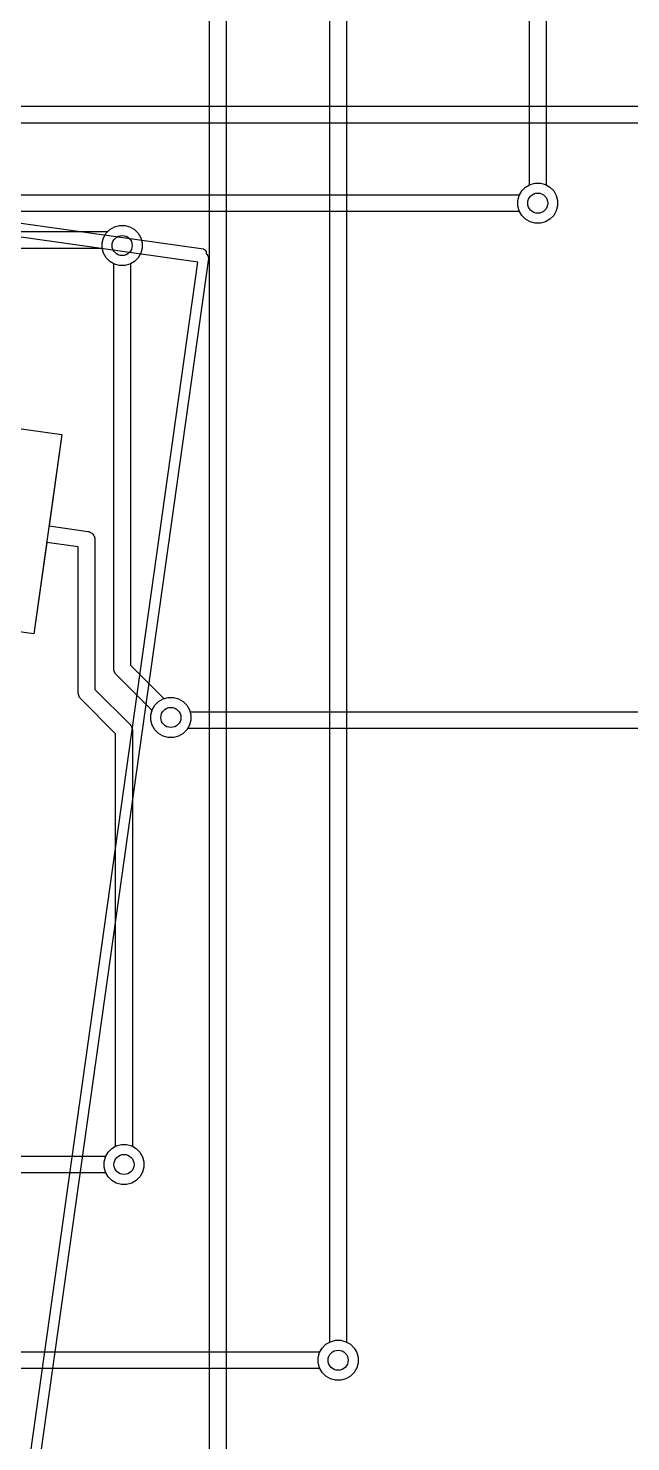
# Model space of a CAD drawing. Header units: millimetres. Extents: x 14 to 286, y -133 to -45.
# Drawn here: x 139.69 to 148.69, y -112.3 to -91.22 of the extents above; entities that cross this region are included whole.
import ezdxf

# ---------------------------------------------------------------- set-up
doc = ezdxf.new("R2010")
doc.units = ezdxf.units.MM
for name, color, linetype, true_color in [('B.Cu', 153, 'CONTINUOUS', 0x4d7fc4), ('B.Mask', 4, 'CONTINUOUS', 0x02ffee), ('B.Paste', 132, 'CONTINUOUS', 0x00c2c2), ('F.Cu', 13, 'CONTINUOUS', 0xc83434), ('User.Drawings', 9, 'CONTINUOUS', 0xc2c2c2)]:
    doc.layers.add(name, color=color, linetype=linetype, true_color=true_color)

msp = doc.modelspace()

# ---------------------------------------------------------------- linework, layer by layer
at = {"layer": 'B.Cu', "linetype": 'CONTINUOUS'}
for p, q in [((147.1721, -93.555922), (147.1721, -75.6362)), ((147.4221, -75.687976), (147.4221, -93.555922)), ((144.1921, -110.814222), (144.1921, -87.058876)), ((144.4421, -87.0071), (144.4421, -110.814222)), ((142.395, -118.739023), (142.395, -88.498323)), ((142.645, -88.498323), (142.645, -118.7908)), ((147.059094, -93.644572), (147.114472, -93.589194)), ((147.114472, -93.589194), (147.1721, -93.555922)), ((147.4221, -93.555922), (147.479728, -93.589194)), ((147.479728, -93.589194), (147.535106, -93.644572)), ((146.999667, -93.788042), (147.019936, -93.712395)), ((146.999667, -93.866358), (146.999667, -93.788042)), ((147.019936, -93.712395), (147.059094, -93.644572)), ((147.535106, -93.644572), (147.574264, -93.712395)), ((147.574264, -93.712395), (147.594533, -93.788042)), ((147.594533, -93.788042), (147.594533, -93.866358)), ((147.019936, -93.942005), (146.999667, -93.866358)), ((147.059094, -94.009828), (147.019936, -93.942005)), ((147.114472, -94.065206), (147.059094, -94.009828)), ((147.535106, -94.009828), (147.479728, -94.065206)), ((147.574264, -93.942005), (147.535106, -94.009828)), ((147.594533, -93.866358), (147.574264, -93.942005)), ((140.855394, -94.276772), (140.910772, -94.221394)), ((140.910772, -94.221394), (140.978595, -94.182236)), ((140.978595, -94.182236), (141.054242, -94.161967)), ((141.054242, -94.161967), (141.132558, -94.161967)), ((141.132558, -94.161967), (141.208205, -94.182236)), ((141.208205, -94.182236), (141.276028, -94.221394)), ((141.276028, -94.221394), (141.331406, -94.276772)), ((147.182295, -94.104364), (147.114472, -94.065206)), ((147.257942, -94.124633), (147.182295, -94.104364)), ((147.336258, -94.124633), (147.257942, -94.124633)), ((147.411905, -94.104364), (147.336258, -94.124633)), ((147.479728, -94.065206), (147.411905, -94.104364)), ((140.795967, -94.420242), (140.816236, -94.344595)), ((140.795967, -94.498558), (140.795967, -94.420242)), ((140.816236, -94.344595), (140.855394, -94.276772)), ((141.331406, -94.276772), (141.370564, -94.344595)), ((141.370564, -94.344595), (141.390833, -94.420242)), ((141.390833, -94.420242), (141.390833, -94.498558)), ((140.816236, -94.574205), (140.795967, -94.498558)), ((140.855394, -94.642028), (140.816236, -94.574205)), ((140.910772, -94.697406), (140.855394, -94.642028)), ((141.331406, -94.642028), (141.276028, -94.697406)), ((141.370564, -94.574205), (141.331406, -94.642028)), ((141.390833, -94.498558), (141.370564, -94.574205)), ((140.9684, -94.730677), (140.910772, -94.697406)), ((140.9684, -100.7707), (140.9684, -94.730677)), ((141.276028, -94.697406), (141.2184, -94.730677)), ((141.2184, -94.730677), (141.2184, -100.718924)), ((136.925932, -96.820704), (140.193817, -97.279976)), ((140.193817, -97.279976), (140.002451, -98.641611)), ((140.002451, -98.641611), (140.580198, -98.722817)), ((140.580198, -98.722817), (140.585086, -98.724002)), ((140.585086, -98.724002), (140.587186, -98.724002)), ((140.587186, -98.724002), (140.590149, -98.725229)), ((140.590149, -98.725229), (140.604012, -98.72859)), ((140.604012, -98.72859), (140.617632, -98.736612)), ((140.617632, -98.736612), (140.632246, -98.742666)), ((140.632246, -98.742666), (140.638463, -98.748883)), ((140.638463, -98.748883), (140.646036, -98.753344)), ((140.646036, -98.753344), (140.65555, -98.76597)), ((140.65555, -98.76597), (140.666734, -98.777154)), ((140.666734, -98.777154), (140.670098, -98.785276)), ((140.670098, -98.785276), (140.675388, -98.792296)), ((140.675388, -98.792296), (140.679346, -98.807603)), ((140.679346, -98.807603), (140.685398, -98.822214)), ((140.685398, -98.822214), (140.686797, -98.836417)), ((140.686797, -98.836417), (140.687598, -98.839515)), ((140.687598, -98.839515), (140.687306, -98.841589)), ((140.687306, -98.841589), (140.6878, -98.8466)), ((140.6878, -98.8466), (140.6878, -101.078623)), ((139.967658, -98.889177), (139.776298, -100.25078)), ((140.4378, -98.955259), (139.967658, -98.889177)), ((140.4378, -101.1304), (140.4378, -98.955259)), ((139.776298, -100.25078), (136.508413, -99.791508)), ((140.970802, -100.795086), (140.9684, -100.7707)), ((141.2184, -100.718924), (141.717165, -101.217689)), ((140.989466, -100.840146), (140.970802, -100.795086)), ((140.989471, -100.840151), (140.989466, -100.840146)), ((141.005012, -100.859088), (140.989471, -100.840151)), ((141.540389, -101.394465), (141.005012, -100.859088)), ((140.440202, -101.154786), (140.4378, -101.1304)), ((140.440202, -101.154787), (140.440202, -101.154786)), ((140.445668, -101.167984), (140.440202, -101.154787)), ((140.458866, -101.199846), (140.445668, -101.167984)), ((140.6878, -101.078623), (141.209488, -101.600311)), ((140.458871, -101.199851), (140.458866, -101.199846)), ((140.474412, -101.218788), (140.458871, -101.199851)), ((140.9961, -101.740476), (140.474412, -101.218788)), ((141.523167, -101.458742), (141.540389, -101.394465)), ((141.717165, -101.217689), (141.781442, -101.200467)), ((141.781442, -101.200467), (141.859758, -101.200467)), ((141.859758, -101.200467), (141.935405, -101.220736)), ((141.935405, -101.220736), (142.003228, -101.259894)), ((142.003228, -101.259894), (142.058606, -101.315272)), ((142.058606, -101.315272), (142.097764, -101.383095)), ((142.097764, -101.383095), (142.118033, -101.458742)), ((141.209488, -101.600311), (141.225033, -101.619253)), ((141.523167, -101.537058), (141.523167, -101.458742)), ((141.543436, -101.612705), (141.523167, -101.537058)), ((141.582594, -101.680528), (141.543436, -101.612705)), ((142.097764, -101.612705), (142.058606, -101.680528)), ((142.118033, -101.537058), (142.097764, -101.612705)), ((142.118033, -101.458742), (142.118033, -101.537058)), ((140.9961, -107.893622), (140.9961, -101.740476)), ((141.225033, -101.619253), (141.225034, -101.619254)), ((141.225034, -101.619254), (141.231931, -101.635905)), ((141.231931, -101.635905), (141.243319, -101.6634)), ((141.243319, -101.6634), (141.243698, -101.664314)), ((141.243698, -101.664314), (141.2461, -101.6887)), ((141.2461, -101.6887), (141.2461, -107.893622)), ((141.637972, -101.735906), (141.582594, -101.680528)), ((141.705795, -101.775064), (141.637972, -101.735906)), ((141.781442, -101.795333), (141.705795, -101.775064)), ((141.859758, -101.795333), (141.781442, -101.795333)), ((141.935405, -101.775064), (141.859758, -101.795333)), ((142.003228, -101.735906), (141.935405, -101.775064)), ((142.058606, -101.680528), (142.003228, -101.735906)), ((140.883094, -107.982272), (140.938472, -107.926894)), ((140.938472, -107.926894), (140.9961, -107.893622)), ((141.2461, -107.893622), (141.303728, -107.926894)), ((141.303728, -107.926894), (141.359106, -107.982272)), ((140.823667, -108.125742), (140.843936, -108.050095)), ((140.823667, -108.204058), (140.823667, -108.125742)), ((140.843936, -108.050095), (140.883094, -107.982272)), ((141.359106, -107.982272), (141.398264, -108.050095)), ((141.398264, -108.050095), (141.418533, -108.125742)), ((141.418533, -108.125742), (141.418533, -108.204058)), ((140.843936, -108.279705), (140.823667, -108.204058)), ((140.883094, -108.347528), (140.843936, -108.279705)), ((140.938472, -108.402906), (140.883094, -108.347528)), ((141.359106, -108.347528), (141.303728, -108.402906)), ((141.398264, -108.279705), (141.359106, -108.347528)), ((141.418533, -108.204058), (141.398264, -108.279705)), ((141.006295, -108.442064), (140.938472, -108.402906)), ((141.081942, -108.462333), (141.006295, -108.442064)), ((141.160258, -108.462333), (141.081942, -108.462333)), ((141.235905, -108.442064), (141.160258, -108.462333)), ((141.303728, -108.402906), (141.235905, -108.442064)), ((144.079094, -110.902872), (144.134472, -110.847494)), ((144.134472, -110.847494), (144.1921, -110.814222)), ((144.4421, -110.814222), (144.499728, -110.847494)), ((144.499728, -110.847494), (144.555106, -110.902872)), ((144.019667, -111.046342), (144.039936, -110.970695)), ((144.019667, -111.124658), (144.019667, -111.046342)), ((144.039936, -110.970695), (144.079094, -110.902872)), ((144.555106, -110.902872), (144.594264, -110.970695)), ((144.594264, -110.970695), (144.614533, -111.046342)), ((144.614533, -111.046342), (144.614533, -111.124658)), ((144.039936, -111.200305), (144.019667, -111.124658)), ((144.079094, -111.268128), (144.039936, -111.200305)), ((144.134472, -111.323506), (144.079094, -111.268128)), ((144.555106, -111.268128), (144.499728, -111.323506)), ((144.594264, -111.200305), (144.555106, -111.268128)), ((144.614533, -111.124658), (144.594264, -111.200305)), ((144.202295, -111.362664), (144.134472, -111.323506)), ((144.277942, -111.382933), (144.202295, -111.362664)), ((144.356258, -111.382933), (144.277942, -111.382933)), ((144.431905, -111.362664), (144.356258, -111.382933)), ((144.499728, -111.323506), (144.431905, -111.362664))]:
    msp.add_line(p, q, dxfattribs=at)
at = {"layer": 'B.Cu'}
for centre in [(147.2971, -93.8272), (141.0934, -94.4594), (141.8206, -101.4979), (141.1211, -108.1649), (144.3171, -111.0855)]:
    msp.add_circle(centre, 0.15, dxfattribs=at)
at = {"layer": 'B.Mask', "linetype": 'CONTINUOUS'}
for p, q in [((136.925932, -96.820704), (140.193817, -97.279976)), ((140.193817, -97.279976), (139.776298, -100.25078)), ((139.776298, -100.25078), (136.508413, -99.791508))]:
    msp.add_line(p, q, dxfattribs=at)
at = {"layer": 'B.Paste', "linetype": 'CONTINUOUS'}
for p, q in [((136.925932, -96.820704), (140.193817, -97.279976)), ((140.193817, -97.279976), (139.776298, -100.25078)), ((139.776298, -100.25078), (136.508413, -99.791508))]:
    msp.add_line(p, q, dxfattribs=at)
at = {"layer": 'F.Cu', "linetype": 'CONTINUOUS'}
for p, q in [((133.813376, -92.3822), (159.067322, -92.3822)), ((159.067322, -92.6322), (133.7616, -92.6322)), ((147.059094, -93.644572), (147.114472, -93.589194)), ((147.114472, -93.589194), (147.182295, -93.550036)), ((147.182295, -93.550036), (147.257942, -93.529767)), ((147.257942, -93.529767), (147.336258, -93.529767)), ((147.336258, -93.529767), (147.411905, -93.550036)), ((147.411905, -93.550036), (147.479728, -93.589194)), ((147.479728, -93.589194), (147.535106, -93.644572)), ((134.438876, -93.7022), (147.025822, -93.7022)), ((147.025822, -93.7022), (147.059094, -93.644572)), ((147.535106, -93.644572), (147.574264, -93.712395)), ((147.574264, -93.712395), (147.594533, -93.788042)), ((147.594533, -93.788042), (147.594533, -93.866358)), ((147.025822, -93.9522), (134.3871, -93.9522)), ((147.059094, -94.009828), (147.025822, -93.9522)), ((147.114472, -94.065206), (147.059094, -94.009828)), ((147.535106, -94.009828), (147.479728, -94.065206)), ((147.574264, -93.942005), (147.535106, -94.009828)), ((147.594533, -93.866358), (147.574264, -93.942005)), ((140.880966, -94.2512), (140.910772, -94.221394)), ((140.910772, -94.221394), (140.978595, -94.182236)), ((140.978595, -94.182236), (141.054242, -94.161967)), ((141.054242, -94.161967), (141.132558, -94.161967)), ((141.132558, -94.161967), (141.208205, -94.182236)), ((141.208205, -94.182236), (141.276028, -94.221394)), ((141.276028, -94.221394), (141.331406, -94.276772)), ((147.182295, -94.104364), (147.114472, -94.065206)), ((147.257942, -94.124633), (147.182295, -94.104364)), ((147.336258, -94.124633), (147.257942, -94.124633)), ((147.411905, -94.104364), (147.336258, -94.124633)), ((147.479728, -94.065206), (147.411905, -94.104364)), ((125.074678, -94.2512), (140.880966, -94.2512)), ((141.331406, -94.276772), (141.370564, -94.344595)), ((141.370564, -94.344595), (141.390833, -94.420242)), ((141.390833, -94.420242), (141.390833, -94.498558)), ((140.796675, -94.5012), (125.074678, -94.5012)), ((140.816236, -94.574205), (140.796675, -94.5012)), ((140.855394, -94.642028), (140.816236, -94.574205)), ((140.910772, -94.697406), (140.855394, -94.642028)), ((141.331406, -94.642028), (141.276028, -94.697406)), ((141.370564, -94.574205), (141.331406, -94.642028)), ((141.390833, -94.498558), (141.370564, -94.574205)), ((140.978595, -94.736564), (140.910772, -94.697406)), ((141.054242, -94.756833), (140.978595, -94.736564)), ((141.132558, -94.756833), (141.054242, -94.756833)), ((141.208205, -94.736564), (141.132558, -94.756833)), ((141.276028, -94.697406), (141.208205, -94.736564)), ((141.523167, -101.458742), (141.543436, -101.383095)), ((141.543436, -101.383095), (141.582594, -101.315272)), ((141.582594, -101.315272), (141.637972, -101.259894)), ((141.637972, -101.259894), (141.705795, -101.220736)), ((141.705795, -101.220736), (141.781442, -101.200467)), ((141.781442, -101.200467), (141.859758, -101.200467)), ((141.859758, -101.200467), (141.935405, -101.220736)), ((141.935405, -101.220736), (142.003228, -101.259894)), ((142.003228, -101.259894), (142.058606, -101.315272)), ((142.058606, -101.315272), (142.097764, -101.383095)), ((142.097764, -101.383095), (142.105884, -101.4134)), ((141.523167, -101.537058), (141.523167, -101.458742)), ((141.543436, -101.612705), (141.523167, -101.537058)), ((141.582594, -101.680528), (141.543436, -101.612705)), ((142.105884, -101.4134), (158.126222, -101.4134)), ((141.637972, -101.735906), (141.582594, -101.680528)), ((141.705795, -101.775064), (141.637972, -101.735906)), ((141.781442, -101.795333), (141.705795, -101.775064)), ((141.859758, -101.795333), (141.781442, -101.795333)), ((141.935405, -101.775064), (141.859758, -101.795333)), ((142.003228, -101.735906), (141.935405, -101.775064)), ((142.058606, -101.680528), (142.003228, -101.735906)), ((142.068495, -101.6634), (142.058606, -101.680528)), ((158.126222, -101.6634), (142.068495, -101.6634)), ((140.883094, -107.982272), (140.938472, -107.926894)), ((140.938472, -107.926894), (141.006295, -107.887736)), ((141.006295, -107.887736), (141.081942, -107.867467)), ((141.081942, -107.867467), (141.160258, -107.867467)), ((141.160258, -107.867467), (141.235905, -107.887736)), ((141.235905, -107.887736), (141.303728, -107.926894)), ((141.303728, -107.926894), (141.359106, -107.982272)), ((139.077804, -108.0399), (140.849822, -108.0399)), ((140.849822, -108.0399), (140.883094, -107.982272)), ((141.359106, -107.982272), (141.398264, -108.050095)), ((141.398264, -108.050095), (141.418533, -108.125742)), ((141.418533, -108.125742), (141.418533, -108.204058)), ((140.849822, -108.2899), (139.042668, -108.2899)), ((140.883094, -108.347528), (140.849822, -108.2899)), ((140.938472, -108.402906), (140.883094, -108.347528)), ((141.359106, -108.347528), (141.303728, -108.402906)), ((141.398264, -108.279705), (141.359106, -108.347528)), ((141.418533, -108.204058), (141.398264, -108.279705)), ((141.006295, -108.442064), (140.938472, -108.402906)), ((141.081942, -108.462333), (141.006295, -108.442064)), ((141.160258, -108.462333), (141.081942, -108.462333)), ((141.235905, -108.442064), (141.160258, -108.462333)), ((141.303728, -108.402906), (141.235905, -108.442064)), ((144.079094, -110.902872), (144.134472, -110.847494)), ((144.134472, -110.847494), (144.202295, -110.808336)), ((144.202295, -110.808336), (144.277942, -110.788067)), ((144.277942, -110.788067), (144.356258, -110.788067)), ((144.356258, -110.788067), (144.431905, -110.808336)), ((144.431905, -110.808336), (144.499728, -110.847494)), ((144.499728, -110.847494), (144.555106, -110.902872)), ((138.528396, -110.9605), (144.045822, -110.9605)), ((144.045822, -110.9605), (144.079094, -110.902872)), ((144.555106, -110.902872), (144.594264, -110.970695)), ((144.594264, -110.970695), (144.614533, -111.046342)), ((144.614533, -111.046342), (144.614533, -111.124658)), ((144.045822, -111.2105), (138.632204, -111.2105)), ((144.079094, -111.268128), (144.045822, -111.2105)), ((144.134472, -111.323506), (144.079094, -111.268128)), ((144.555106, -111.268128), (144.499728, -111.323506)), ((144.594264, -111.200305), (144.555106, -111.268128)), ((144.614533, -111.124658), (144.594264, -111.200305)), ((144.202295, -111.362664), (144.134472, -111.323506)), ((144.277942, -111.382933), (144.202295, -111.362664)), ((144.356258, -111.382933), (144.277942, -111.382933)), ((144.431905, -111.362664), (144.356258, -111.382933)), ((144.499728, -111.323506), (144.431905, -111.362664))]:
    msp.add_line(p, q, dxfattribs=at)
at = {"layer": 'F.Cu'}
for centre in [(147.2971, -93.8272), (141.0934, -94.4594), (141.8206, -101.4979), (141.1211, -108.1649), (144.3171, -111.0855)]:
    msp.add_circle(centre, 0.15, dxfattribs=at)
at = {"layer": 'User.Drawings', "linetype": 'CONTINUOUS'}
for p, q in [((137.757281, -93.871162), (142.305936, -94.510434)), ((142.221619, -94.707152), (137.676041, -94.068312)), ((142.380597, -94.653758), (139.754615, -113.338593)), ((142.305936, -94.510434), (142.324349, -94.516864)), ((142.324349, -94.516864), (142.324354, -94.516865)), ((142.324354, -94.516865), (142.33425, -94.529999)), ((142.33425, -94.529999), (142.347385, -94.547428)), ((142.34849, -94.566905), (142.346428, -94.58157)), ((142.346428, -94.58157), (142.356268, -94.587366)), ((142.347385, -94.547428), (142.347384, -94.547433)), ((142.347384, -94.547433), (142.34849, -94.566905)), ((142.356268, -94.587366), (142.373879, -94.610736)), ((142.373879, -94.610736), (142.379606, -94.632882)), ((142.379606, -94.632882), (142.381206, -94.639068)), ((142.381206, -94.639068), (142.380597, -94.653758)), ((139.606075, -113.317716), (142.221619, -94.707152))]:
    msp.add_line(p, q, dxfattribs=at)

doc.saveas('drawing.dxf')
